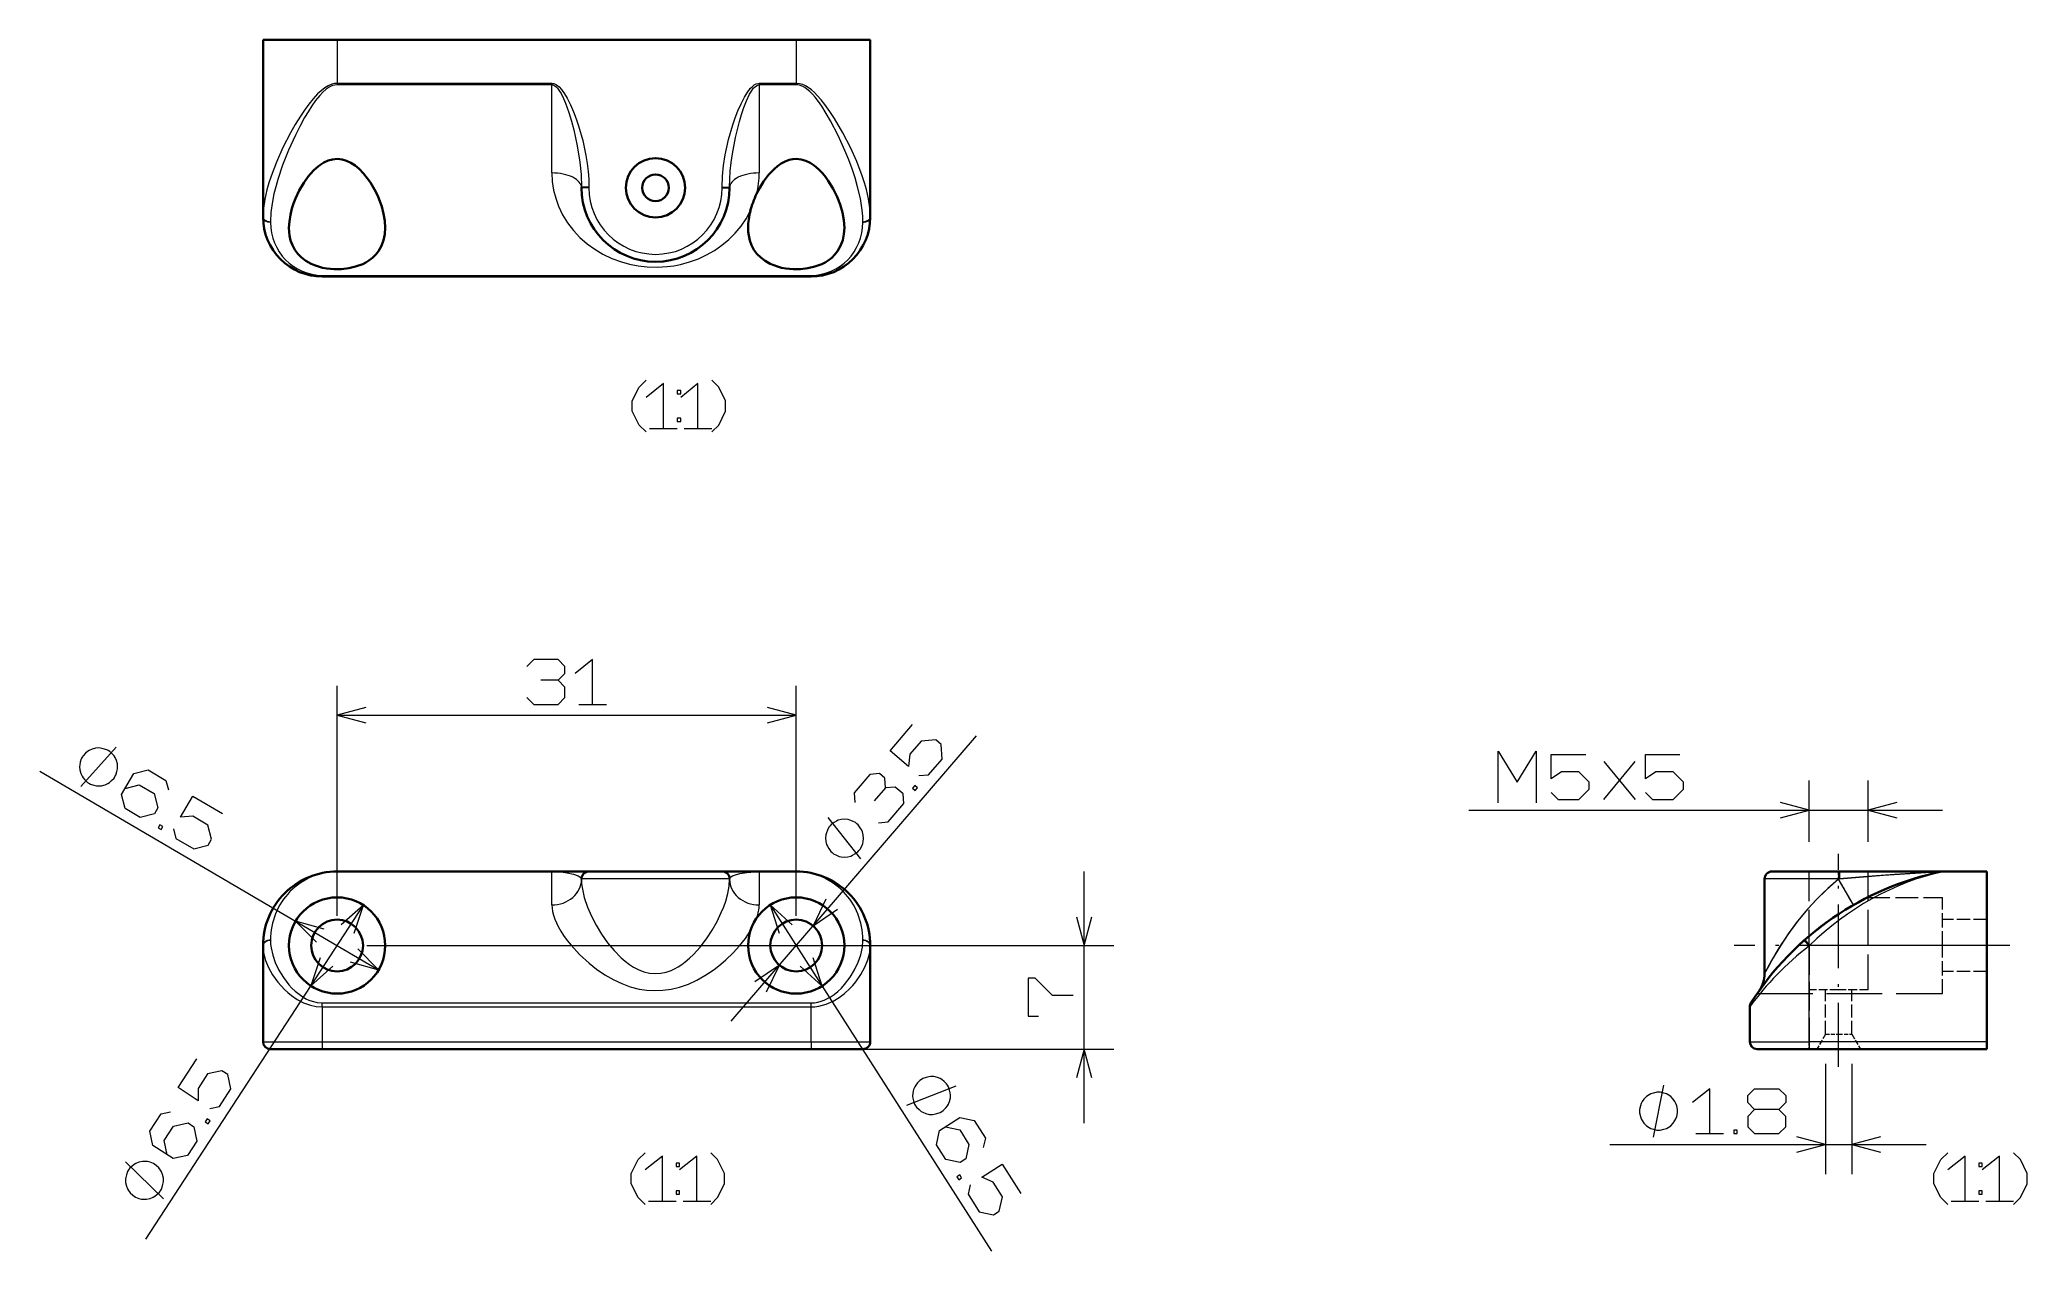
# Model space of a CAD drawing. Extents: x 64 to 198, y 86 to 168.
import ezdxf

# ---------------------------------------------------------------- set-up
doc = ezdxf.new("R2010")
doc.units = 0
doc.linetypes.add('DASHDOT', pattern=[18.5, 12, -3, 0.5, -3])
doc.linetypes.add('DASHED', pattern=[15, 12, -3])

msp = doc.modelspace()

# ---------------------------------------------------------------- linework, layer by layer
at = {"color": 7, "lineweight": 35, "ltscale": 0.125}
for p, q in [((79.06041, 168.229599), (84.06041, 168.229599)), ((115.06041, 168.229599), (120.06041, 168.229599)), ((195.446823, 112.03273), (195.446823, 107.03273))]:
    msp.add_line(p, q, dxfattribs=at)
at = {"color": 7, "lineweight": 35, "ltscale": 0.299101}
for p, q in [((79.06041, 168.229599), (79.06041, 156.265564)), ((120.06041, 168.229599), (120.06041, 156.265564))]:
    msp.add_line(p, q, dxfattribs=at)
at = {"color": 7, "lineweight": 35}
for p, q in [((115.06041, 168.229599), (84.06041, 168.229599)), ((83.06041, 152.229599), (116.06041, 152.229599)), ((83.06041, 100.03273), (116.06041, 100.03273))]:
    msp.add_line(p, q, dxfattribs=at)
at = {"color": 7, "lineweight": 13, "ltscale": 0.073743}
for p, q in [((84.06041, 168.229599), (84.06041, 165.279877)), ((115.06041, 168.229599), (115.06041, 165.279877))]:
    msp.add_line(p, q, dxfattribs=at)
at = {"color": 7, "lineweight": 13, "ltscale": 0.3625}
for p, q in [((98.56041, 165.279877), (84.06041, 165.279877)), ((98.56041, 165.179703), (84.06041, 165.179703)), ((98.56041, 112.022591), (84.06041, 112.022591))]:
    msp.add_line(p, q, dxfattribs=at)
at = {"color": 7, "lineweight": 13, "ltscale": 0.002504}
for p, q in [((84.06041, 165.279877), (84.06041, 165.179703)), ((98.56041, 165.279877), (98.56041, 165.179703)), ((112.56041, 165.279877), (112.56041, 165.179703)), ((115.06041, 165.279877), (115.06041, 165.179703))]:
    msp.add_line(p, q, dxfattribs=at)
at = {"color": 7, "lineweight": 13, "ltscale": 0.14885}
for p, q in [((98.56041, 159.225693), (98.56041, 165.179703)), ((112.56041, 165.179703), (112.56041, 159.225693))]:
    msp.add_line(p, q, dxfattribs=at)
at = {"color": 7, "lineweight": 13, "ltscale": 0.0625}
for p, q in [((115.06041, 165.279877), (112.56041, 165.279877)), ((115.06041, 165.179703), (112.56041, 165.179703)), ((115.06041, 112.022591), (112.56041, 112.022591))]:
    msp.add_line(p, q, dxfattribs=at)
at = {"color": 7, "lineweight": 35, "ltscale": 0.001194}
for p, q in [((100.56041, 158.277344), (100.56041, 158.229599)), ((110.56041, 158.229599), (110.56041, 158.277344)), ((185.446823, 112.03273), (185.494568, 112.03273))]:
    msp.add_line(p, q, dxfattribs=at)
at = {"color": 7, "lineweight": 13, "ltscale": 0.0125}
for p, q in [((101.06041, 158.277344), (100.56041, 158.277344)), ((101.06041, 158.229599), (100.56041, 158.229599)), ((110.06041, 158.277344), (110.56041, 158.277344)), ((110.06041, 158.229599), (110.56041, 158.229599)), ((185.446823, 112.03273), (185.446823, 111.53273)), ((185.494568, 112.03273), (185.494568, 111.53273)), ((183.446823, 107.000832), (183.114594, 107.374496)), ((183.151474, 107.407211), (183.482788, 107.03273)), ((83.06041, 100.53273), (83.06041, 100.03273)), ((116.06041, 100.53273), (116.06041, 100.03273)), ((183.446823, 100.53273), (183.446823, 100.03273))]:
    msp.add_line(p, q, dxfattribs=at)
at = {"color": 7, "lineweight": 13, "ltscale": 0.001194}
for p, q in [((101.06041, 158.277344), (101.06041, 158.229599)), ((110.06041, 158.229599), (110.06041, 158.277344)), ((185.446823, 111.53273), (185.494568, 111.53273))]:
    msp.add_line(p, q, dxfattribs=at)
at = {"color": 7, "lineweight": 35, "ltscale": 0.000899}
for p, q in [((79.06041, 156.265564), (79.06041, 156.229599)), ((120.06041, 156.229599), (120.06041, 156.265564))]:
    msp.add_line(p, q, dxfattribs=at)
at = {"color": 7, "lineweight": 13, "ltscale": 0.000922}
for p, q in [((79.56041, 155.93425), (79.56041, 155.897369)), ((119.56041, 155.897369), (119.56041, 155.93425))]:
    msp.add_line(p, q, dxfattribs=at)
at = {"color": 7, "lineweight": 13}
for p, q in [((83.06041, 152.307617), (116.06041, 152.307617)), ((84.06041, 122.585968), (115.06041, 122.585968)), ((110.66256, 101.912048), (127.228325, 121.200546)), ((63.982227, 118.81929), (86.863174, 105.387421)), ((71.149902, 87.18895), (85.832787, 109.75692)), ((113.311783, 109.772217), (128.246964, 86.374077)), ((86.06041, 107.03273), (136.496078, 107.03273)), ((83.06041, 103.156479), (116.06041, 103.156479)), ((83.06041, 102.888275), (116.06041, 102.888275)), ((83.06041, 100.53273), (116.06041, 100.53273)), ((170.003937, 93.590492), (191.346817, 93.590492))]:
    msp.add_line(p, q, dxfattribs=at)
at = {"color": 7, "lineweight": 13, "ltscale": 0.00195}
for p, q in [((83.06041, 152.229599), (83.06041, 152.307617)), ((116.06041, 152.229599), (116.06041, 152.307617))]:
    msp.add_line(p, q, dxfattribs=at)
at = {"color": 7, "lineweight": 13, "ltscale": 0.388831}
for p, q in [((84.06041, 109.03273), (84.06041, 124.585968)), ((115.06041, 109.03273), (115.06041, 124.585968))]:
    msp.add_line(p, q, dxfattribs=at)
at = {"color": 34, "lineweight": 13, "ltscale": 0.103427}
for p, q in [((183.446823, 114.03273), (183.446823, 118.169807)), ((187.446823, 114.03273), (187.446823, 118.169807))]:
    msp.add_line(p, q, dxfattribs=at)
at = {"color": 34, "lineweight": 13}
msp.add_line((160.465698, 116.169807), (192.446823, 116.169807), dxfattribs=at)
at = {"color": 7, "linetype": 'DASHDOT', "lineweight": 13, "ltscale": 0.360015}
msp.add_line((185.446823, 98.832184), (185.446823, 113.23278), dxfattribs=at)
at = {"color": 7, "lineweight": 35, "ltscale": 0.3625}
msp.add_line((98.56041, 112.03273), (84.06041, 112.03273), dxfattribs=at)
at = {"color": 7, "lineweight": 13, "ltscale": 0.000253}
for p, q in [((84.06041, 112.03273), (84.06041, 112.022591)), ((98.56041, 112.03273), (98.56041, 112.022591)), ((112.56041, 112.03273), (112.56041, 112.022591)), ((115.06041, 112.03273), (115.06041, 112.022591))]:
    msp.add_line(p, q, dxfattribs=at)
at = {"color": 7, "lineweight": 35, "ltscale": 0.0625}
for p, q in [((98.56041, 112.03273), (101.06041, 112.03273)), ((110.06041, 112.03273), (112.56041, 112.03273)), ((115.06041, 112.03273), (112.56041, 112.03273))]:
    msp.add_line(p, q, dxfattribs=at)
at = {"color": 7, "lineweight": 13, "ltscale": 0.056288}
for p, q in [((98.56041, 109.771088), (98.56041, 112.022591)), ((112.56041, 112.022591), (112.56041, 109.771088))]:
    msp.add_line(p, q, dxfattribs=at)
at = {"color": 7, "lineweight": 35, "ltscale": 0.000684}
for p, q in [((100.56041, 111.53273), (100.56041, 111.505386)), ((110.56041, 111.53273), (110.56041, 111.505386))]:
    msp.add_line(p, q, dxfattribs=at)
at = {"color": 7, "lineweight": 13, "ltscale": 0.25}
msp.add_line((110.56041, 111.53273), (100.56041, 111.53273), dxfattribs=at)
at = {"color": 7, "lineweight": 35, "ltscale": 0.225}
msp.add_line((110.06041, 112.03273), (101.06041, 112.03273), dxfattribs=at)
at = {"color": 7, "lineweight": 13, "ltscale": 0.425}
msp.add_line((134.496078, 95.03273), (134.496078, 112.03273), dxfattribs=at)
at = {"color": 7, "linetype": 'DASHED', "lineweight": 13, "ltscale": 0.125}
msp.add_line((185.446823, 111.53273), (180.446823, 111.53273), dxfattribs=at)
at = {"color": 7, "lineweight": 13, "ltscale": 0.125}
msp.add_line((185.446823, 111.53273), (180.446823, 111.53273), dxfattribs=at)
at = {"color": 7, "lineweight": 35, "ltscale": 0.159866}
msp.add_line((180.446823, 105.138092), (180.446823, 111.53273), dxfattribs=at)
at = {"color": 7, "lineweight": 35, "ltscale": 0.1125}
msp.add_line((185.446823, 112.03273), (180.946823, 112.03273), dxfattribs=at)
at = {"color": 7, "linetype": 'DASHED', "lineweight": 13, "ltscale": 0.2}
for p, q in [((183.446823, 104.03273), (183.446823, 112.03273)), ((187.446823, 104.03273), (187.446823, 112.03273))]:
    msp.add_line(p, q, dxfattribs=at)
at = {"color": 7, "linetype": 'DASHED', "lineweight": 13, "ltscale": 0.0125}
for p, q in [((185.446823, 111.53273), (185.446823, 112.03273)), ((185.494568, 111.53273), (185.494568, 112.03273)), ((183.114594, 107.374496), (183.446823, 107.000832)), ((183.151474, 107.407211), (183.482788, 107.03273)), ((183.446823, 100.03273), (183.446823, 100.53273))]:
    msp.add_line(p, q, dxfattribs=at)
at = {"color": 7, "linetype": 'DASHED', "lineweight": 13, "ltscale": 0.000684}
msp.add_line((185.446823, 111.53273), (185.446823, 111.505386), dxfattribs=at)
at = {"color": 7, "linetype": 'DASHED', "lineweight": 13, "ltscale": 0.001194}
msp.add_line((185.494568, 111.53273), (185.446823, 111.53273), dxfattribs=at)
at = {"color": 7, "lineweight": 13, "ltscale": 0.000684}
msp.add_line((185.446823, 111.53273), (185.446823, 111.505386), dxfattribs=at)
at = {"color": 7, "linetype": 'DASHED', "lineweight": 13, "ltscale": 0.05}
for p, q in [((186.442917, 109.771088), (185.446823, 111.505386)), ((185.446823, 104.03273), (183.446823, 104.03273)), ((187.446823, 104.03273), (185.446823, 104.03273))]:
    msp.add_line(p, q, dxfattribs=at)
at = {"color": 7, "lineweight": 13, "ltscale": 0.05}
msp.add_line((186.442917, 109.771088), (185.446823, 111.505386), dxfattribs=at)
at = {"color": 7, "lineweight": 35, "ltscale": 0.175063}
msp.add_line((185.494568, 112.03273), (192.497101, 112.03273), dxfattribs=at)
at = {"color": 7, "lineweight": 35, "ltscale": 0.073743}
msp.add_line((195.446823, 112.03273), (192.497101, 112.03273), dxfattribs=at)
at = {"color": 7, "linetype": 'DASHED', "lineweight": 13, "ltscale": 0.126368}
msp.add_line((187.392105, 110.28273), (192.446823, 110.28273), dxfattribs=at)
msp.add_line((187.392105, 110.28273), (192.446823, 110.28273), dxfattribs=at)
at = {"color": 7, "linetype": 'DASHED', "lineweight": 13, "ltscale": 0.08125}
for p, q in [((192.446823, 107.03273), (192.446823, 110.28273)), ((192.446823, 103.78273), (192.446823, 107.03273))]:
    msp.add_line(p, q, dxfattribs=at)
at = {"color": 7, "linetype": 'DASHED', "lineweight": 13, "ltscale": 0.075}
for p, q in [((195.446823, 108.78273), (192.446823, 108.78273)), ((195.446823, 108.78273), (192.446823, 108.78273)), ((195.446823, 105.28273), (192.446823, 105.28273)), ((195.446823, 105.28273), (192.446823, 105.28273)), ((184.546829, 101.03273), (184.546829, 104.03273)), ((186.346817, 101.03273), (186.346817, 104.03273))]:
    msp.add_line(p, q, dxfattribs=at)
at = {"color": 7, "lineweight": 13, "ltscale": 0.000818}
for p, q in [((79.56041, 107.407211), (79.56041, 107.374496)), ((119.56041, 107.374496), (119.56041, 107.407211))]:
    msp.add_line(p, q, dxfattribs=at)
at = {"color": 7, "lineweight": 35, "ltscale": 0.000797}
for p, q in [((79.06041, 107.03273), (79.06041, 107.000832)), ((120.06041, 107.000832), (120.06041, 107.03273))]:
    msp.add_line(p, q, dxfattribs=at)
at = {"color": 7, "lineweight": 35, "ltscale": 0.161703}
for p, q in [((79.06041, 107.000832), (79.06041, 100.53273)), ((120.06041, 100.53273), (120.06041, 107.000832))]:
    msp.add_line(p, q, dxfattribs=at)
at = {"color": 7, "linetype": 'DASHDOT', "lineweight": 13, "ltscale": 0.465216}
msp.add_line((196.997543, 107.03273), (178.388885, 107.03273), dxfattribs=at)
at = {"color": 7, "lineweight": 13, "ltscale": 0.161703}
msp.add_line((183.446823, 100.53273), (183.446823, 107.000832), dxfattribs=at)
at = {"color": 7, "linetype": 'DASHED', "lineweight": 13, "ltscale": 0.161703}
msp.add_line((183.446823, 107.000832), (183.446823, 100.53273), dxfattribs=at)
at = {"color": 7, "lineweight": 13, "ltscale": 0.299101}
msp.add_line((195.446823, 107.03273), (183.482788, 107.03273), dxfattribs=at)
at = {"color": 7, "linetype": 'DASHED', "lineweight": 13, "ltscale": 0.299101}
msp.add_line((195.446823, 107.03273), (183.482788, 107.03273), dxfattribs=at)
at = {"color": 7, "lineweight": 35, "ltscale": 0.1625}
msp.add_line((195.446823, 100.53273), (195.446823, 107.03273), dxfattribs=at)
at = {"color": 7, "linetype": 'DASHED', "lineweight": 13, "ltscale": 0.31268}
msp.add_line((179.939606, 103.78273), (192.446823, 103.78273), dxfattribs=at)
msp.add_line((179.939606, 103.78273), (192.446823, 103.78273), dxfattribs=at)
at = {"color": 7, "lineweight": 13, "ltscale": 0.006705}
for p, q in [((83.06041, 102.888275), (83.06041, 103.156479)), ((116.06041, 102.888275), (116.06041, 103.156479))]:
    msp.add_line(p, q, dxfattribs=at)
at = {"color": 7, "lineweight": 13, "ltscale": 0.058889}
for p, q in [((83.06041, 102.888275), (83.06041, 100.53273)), ((116.06041, 100.53273), (116.06041, 102.888275))]:
    msp.add_line(p, q, dxfattribs=at)
at = {"color": 7, "lineweight": 35, "ltscale": 0.058889}
msp.add_line((179.446823, 100.53273), (179.446823, 102.888275), dxfattribs=at)
at = {"color": 7, "linetype": 'DASHED', "lineweight": 13, "ltscale": 0.028868}
for p, q in [((184.546829, 101.03273), (183.969467, 100.03273)), ((186.346817, 101.03273), (186.924179, 100.03273))]:
    msp.add_line(p, q, dxfattribs=at)
at = {"color": 7, "linetype": 'DASHED', "lineweight": 13, "ltscale": 0.0225}
for p, q in [((184.546829, 101.03273), (185.446823, 101.03273)), ((185.446823, 101.03273), (186.346817, 101.03273))]:
    msp.add_line(p, q, dxfattribs=at)
at = {"color": 7, "lineweight": 13, "ltscale": 0.1}
for p, q in [((79.06041, 100.53273), (83.06041, 100.53273)), ((116.06041, 100.53273), (120.06041, 100.53273)), ((179.446823, 100.53273), (183.446823, 100.53273))]:
    msp.add_line(p, q, dxfattribs=at)
at = {"color": 7, "lineweight": 35, "ltscale": 0.0875}
for p, q in [((79.56041, 100.03273), (83.06041, 100.03273)), ((116.06041, 100.03273), (119.56041, 100.03273)), ((179.946823, 100.03273), (183.446823, 100.03273))]:
    msp.add_line(p, q, dxfattribs=at)
at = {"color": 7, "lineweight": 13, "ltscale": 0.460892}
msp.add_line((118.06041, 100.03273), (136.496078, 100.03273), dxfattribs=at)
at = {"color": 7, "linetype": 'DASHED', "lineweight": 13, "ltscale": 0.1}
msp.add_line((179.446823, 100.53273), (183.446823, 100.53273), dxfattribs=at)
at = {"color": 7, "lineweight": 13, "ltscale": 0.3}
msp.add_line((195.446823, 100.53273), (183.446823, 100.53273), dxfattribs=at)
at = {"color": 7, "linetype": 'DASHED', "lineweight": 13, "ltscale": 0.3}
msp.add_line((195.446823, 100.53273), (183.446823, 100.53273), dxfattribs=at)
at = {"color": 7, "lineweight": 35, "ltscale": 0.3}
msp.add_line((195.446823, 100.03273), (183.446823, 100.03273), dxfattribs=at)
at = {"color": 7, "lineweight": 35, "ltscale": 0.0125}
msp.add_line((195.446823, 100.53273), (195.446823, 100.03273), dxfattribs=at)
at = {"color": 7, "lineweight": 13, "ltscale": 0.186056}
for p, q in [((184.546829, 99.03273), (184.546829, 91.590492)), ((186.346817, 99.03273), (186.346817, 91.590492))]:
    msp.add_line(p, q, dxfattribs=at)
at = {"color": 7, "lineweight": 13}
for points in [[(84.06041, 165.279877), (83.885384, 165.266403), (83.714539, 165.227524), (83.462875, 165.125351), (83.231415, 164.986801), (82.974632, 164.787292), (82.73909, 164.566071), (82.435593, 164.233353), (82.155571, 163.884369), (81.856979, 163.472885), (81.577782, 163.05455), (81.235886, 162.500336), (80.914513, 161.937057), (80.406136, 160.952087), (79.960808, 159.963272), (79.601219, 159.020355), (79.449127, 158.550995), (79.318146, 158.084122), (79.180641, 157.467316), (79.091995, 156.859879), (79.06041, 156.265564)], [(84.06041, 165.179703), (83.904755, 165.166199), (83.753052, 165.12735), (83.529663, 165.025269), (83.325012, 164.887421), (83.09552, 164.686554), (82.885803, 164.46431), (82.610962, 164.123596), (82.358315, 163.766708), (82.102921, 163.368256), (81.8638, 162.963806), (81.541595, 162.373489), (81.23999, 161.773727), (80.781174, 160.763565), (80.379562, 159.750809), (80.052116, 158.776138), (79.913765, 158.291443), (79.79467, 157.809586), (79.669685, 157.17334), (79.589127, 156.546997), (79.56041, 155.93425)], [(98.56041, 165.279877), (98.686028, 165.264145), (98.86248, 165.189453), (99.057167, 165.038208), (99.218994, 164.860611), (99.421646, 164.576385), (99.597107, 164.27832), (99.821983, 163.82901), (100.020866, 163.368454), (100.202385, 162.892303), (100.366447, 162.408691), (100.646919, 161.420334), (100.862663, 160.40686), (100.946205, 159.875183), (101.008659, 159.33757), (101.046951, 158.809708), (101.06041, 158.277344)], [(98.56041, 165.179703), (98.665092, 165.162338), (98.762291, 165.115417), (98.848602, 165.049423), (98.936195, 164.959778), (99.085785, 164.756409), (99.18222, 164.593597), (99.350853, 164.25325), (99.484024, 163.937103), (99.712036, 163.30159), (99.885429, 162.734512), (100.041908, 162.148514), (100.280357, 161.056366), (100.452705, 159.948364), (100.531784, 159.115112), (100.56041, 158.277344)], [(110.06041, 158.277344), (110.085846, 159.013702), (110.156891, 159.740906), (110.267204, 160.45752), (110.489014, 161.480621), (110.776718, 162.477951), (110.942581, 162.958984), (111.126091, 163.432465), (111.331314, 163.898514), (111.564781, 164.352264), (111.744774, 164.646103), (111.954979, 164.923935), (112.129517, 165.097229), (112.230492, 165.172165), (112.362701, 165.240982), (112.511063, 165.277451), (112.56041, 165.279877)], [(110.56041, 158.277344), (110.572212, 158.809143), (110.605728, 159.339737), (110.666245, 159.932953), (110.748405, 160.522522), (110.955788, 161.62291), (111.227203, 162.705673), (111.369316, 163.179291), (111.526558, 163.644836), (111.704865, 164.103806), (111.91288, 164.546173), (112.035355, 164.756927), (112.160492, 164.931168), (112.231583, 165.01062), (112.370491, 165.122787), (112.46212, 165.164398), (112.56041, 165.179703)], [(120.06041, 156.265564), (120.02829, 156.865173), (119.938225, 157.477921), (119.798599, 158.100006), (119.665649, 158.570908), (119.511292, 159.044373), (119.1464, 159.995819), (118.716263, 160.948837), (118.208099, 161.933762), (117.637039, 162.906723), (117.320824, 163.39006), (116.981705, 163.862701), (116.737701, 164.170853), (116.476563, 164.467575), (116.289047, 164.657211), (116.088928, 164.835693), (115.873528, 164.997604), (115.694351, 165.106308), (115.502937, 165.194489), (115.286018, 165.257523), (115.06041, 165.279877)], [(119.56041, 155.93425), (119.548927, 156.31636), (119.515915, 156.70433), (119.393135, 157.493851), (119.20578, 158.296249), (119.032135, 158.895004), (118.832474, 159.49675), (118.602699, 160.117477), (118.350204, 160.738724), (117.892838, 161.74881), (117.37793, 162.748322), (117.093063, 163.244293), (116.787025, 163.730042), (116.567078, 164.046219), (116.331108, 164.351227), (116.16188, 164.545746), (115.980865, 164.72905), (115.784988, 164.895721), (115.646393, 164.992111), (115.498581, 165.073898), (115.342041, 165.135712), (115.178734, 165.171906), (115.06041, 165.179703)], [(98.56041, 159.225693), (98.590118, 158.640045), (98.67701, 158.069153), (98.81752, 157.516922), (99.008087, 156.986511), (99.286034, 156.404251), (99.621941, 155.856598), (100.01226, 155.345474), (100.454338, 154.872681), (100.946472, 154.440079), (101.456604, 154.070374), (102.011375, 153.740646), (102.610428, 153.454758), (103.25251, 153.21788), (103.812889, 153.063538), (104.397392, 152.9505), (105.000534, 152.882446), (105.679153, 152.862991), (106.355164, 152.903214), (106.80098, 152.962799), (107.236115, 153.047089), (107.863525, 153.216354), (108.456467, 153.432205), (109.01252, 153.689713), (109.53096, 153.984818), (110.046616, 154.340744), (110.519318, 154.734268), (110.948608, 155.163452), (111.333321, 155.626648), (111.671623, 156.122406), (111.960991, 156.6492)], [(104.927078, 141.729599), (104.460411, 142.196259), (103.993744, 143.129593), (103.993744, 143.829605), (104.460411, 144.762939), (104.927078, 145.229599)], [(106.093742, 141.962936), (106.093742, 144.996262), (104.927078, 144.062927)], [(108.427078, 141.962936), (108.427078, 144.996262), (107.260406, 144.062927)], [(109.360413, 141.729599), (109.827072, 142.196259), (110.293739, 143.129593), (110.293739, 143.829605), (109.827072, 144.762939), (109.360413, 145.229599)], [(105.160408, 141.962936), (107.027077, 141.962936)], [(107.493744, 141.962936), (109.360413, 141.962936)], [(98.977081, 124.952637), (99.443748, 125.419304), (99.443748, 125.885971), (98.977081, 126.352638), (97.34375, 126.352638), (96.877083, 125.885971)], [(101.31041, 123.319305), (101.31041, 126.352638), (100.143745, 125.419304)], [(96.877083, 123.785973), (97.34375, 123.319305), (98.977081, 123.319305), (99.443748, 123.785973), (99.443748, 124.485977), (98.977081, 124.952637), (97.81041, 124.952637)], [(85.992264, 123.103607), (84.06041, 122.585968), (85.992264, 122.068329)], [(100.377083, 123.319305), (102.243744, 123.319305)], [(113.128563, 122.068329), (115.06041, 122.585968), (113.128563, 123.103607)], [(123.342636, 118.518036), (124.000717, 118.568008), (124.912857, 119.630066), (124.837906, 120.617172), (124.483879, 120.921227), (123.496773, 120.846268), (122.736649, 119.961212), (122.634598, 119.126129), (121.395515, 120.190308), (122.915764, 121.960419)], [(66.765022, 117.765488), (69.140564, 120.429459)], [(69.74472, 117.639702), (70.702766, 117.889), (71.708885, 117.29837), (71.958183, 116.340332), (71.721931, 115.937881), (70.763885, 115.688583), (69.757767, 116.279213), (69.508469, 117.237259), (70.335342, 118.645821), (71.293396, 118.895119), (72.500732, 118.186371), (72.666931, 117.547668)], [(121.089363, 117.685051), (121.039391, 118.343124), (120.685371, 118.647171), (120.027298, 118.597198), (118.963127, 117.358124), (119.0131, 116.70005)], [(73.012375, 114.909782), (73.178574, 114.271088), (74.38591, 113.56234), (75.343956, 113.811638), (75.580208, 114.214081), (75.33091, 115.172127), (74.324791, 115.762756), (73.484871, 115.714676), (74.311752, 117.123245), (76.323982, 115.941994)], [(120.606201, 115.331825), (121.264267, 115.381805), (122.328445, 116.62088), (122.278473, 117.278954), (121.747437, 117.735031), (121.089363, 117.685051), (120.329239, 116.799995)], [(119.421524, 112.878052), (117.222435, 115.689453)], [(98.56041, 112.022591), (98.962219, 112.011353), (99.323112, 111.981194), (99.599983, 111.943542), (100.025703, 111.85305), (100.33609, 111.743546), (100.454826, 111.677193), (100.53231, 111.606636), (100.553146, 111.570045), (100.56041, 111.53273)], [(100.56041, 111.505386), (100.571289, 111.232765), (100.602913, 110.952545), (100.664291, 110.616631), (100.749802, 110.274162), (100.96553, 109.628021), (101.228065, 109.015739), (101.54303, 108.404747), (101.907379, 107.802055), (102.320457, 107.215988), (102.757545, 106.686798), (103.245216, 106.193474), (103.511574, 105.964767), (103.791824, 105.75444), (104.080574, 105.569969), (104.382698, 105.41188), (104.763657, 105.26355), (105.159668, 105.169861), (105.564232, 105.1381), (105.918732, 105.163498), (106.267265, 105.236862), (106.605217, 105.353668), (106.849785, 105.466148), (107.085846, 105.596939), (107.332619, 105.756973), (107.569237, 105.932869), (107.855164, 106.174942), (108.125458, 106.433968), (108.57164, 106.928276), (108.999596, 107.487282), (109.380554, 108.067032), (109.715271, 108.658951), (110.002266, 109.256203), (110.161438, 109.644073), (110.29731, 110.029785), (110.438622, 110.537155), (110.528702, 111.031212), (110.56041, 111.505386)], [(110.56041, 111.53273), (110.571503, 111.578957), (110.65229, 111.66745), (110.755844, 111.729614), (110.890877, 111.787773), (111.247849, 111.89106), (111.731567, 111.973465), (112.284187, 112.017303), (112.56041, 112.022591)], [(185.494568, 111.53273), (188.477264, 111.783577), (191.327408, 111.970459), (192.396927, 112.022591)], [(117.066574, 110.163116), (116.2006, 108.360313), (117.851959, 109.488602)], [(85.21315, 107.855324), (85.832787, 109.75692), (84.345367, 108.419907)], [(98.56041, 109.771088), (98.57235, 109.552391), (98.607178, 109.328163), (98.671188, 109.072777), (98.759766, 108.813095), (98.988358, 108.31308), (99.160439, 108.009499), (99.355843, 107.705627), (99.594414, 107.374153), (99.857231, 107.045067), (100.423599, 106.426941), (101.069466, 105.833527), (101.583534, 105.429077), (102.139725, 105.051338), (102.73838, 104.710114), (103.281906, 104.457306), (103.856377, 104.248459), (104.458435, 104.093956), (104.983093, 104.013214), (105.5159, 103.982819), (106.049591, 104.004593), (106.616867, 104.084969), (107.167557, 104.219147), (107.775772, 104.431427), (108.351845, 104.694443), (108.894066, 104.997574), (109.25592, 105.230484), (109.600266, 105.475662), (109.966705, 105.763062), (110.311722, 106.060455), (110.80056, 106.532028), (111.240494, 107.017685), (111.628868, 107.512154), (111.960991, 108.010521)], [(114.787521, 108.422333), (113.311783, 109.772217), (113.914871, 107.865311)], [(133.978439, 108.964584), (134.496078, 107.03273), (135.013718, 108.964584)], [(79.56041, 107.374496), (79.570313, 107.130112), (79.599304, 106.882362), (79.710564, 106.380432), (79.887276, 105.875793), (80.124619, 105.37529), (80.431671, 104.8694), (80.802017, 104.385689), (81.011978, 104.156708), (81.23941, 103.939705), (81.580185, 103.668907), (81.957672, 103.43885), (82.15976, 103.344353), (82.369965, 103.26667), (82.71022, 103.184799), (83.06041, 103.156479)], [(83.185715, 108.146446), (81.25766, 108.67804), (82.661606, 107.253639)], [(116.06041, 103.156479), (116.287155, 103.168335), (116.511086, 103.203354), (116.736305, 103.262054), (116.954018, 103.341408), (117.356384, 103.547752), (117.623596, 103.729134), (117.871681, 103.931122), (118.107986, 104.155853), (118.325424, 104.393394), (118.701401, 104.887444), (119.002129, 105.386353), (119.242126, 105.896736), (119.418915, 106.410919), (119.527359, 106.921951), (119.56041, 107.374496)], [(79.06041, 107.000832), (79.070251, 106.778931), (79.099098, 106.554138), (79.154556, 106.292938), (79.232513, 106.030151), (79.434433, 105.538643), (79.704582, 105.05262), (80.056442, 104.557991), (80.273994, 104.301895), (80.512039, 104.054672), (80.735077, 103.849815), (80.974319, 103.65567), (81.363976, 103.390739), (81.79274, 103.166847), (82.257942, 102.99939), (82.653763, 102.916771), (83.06041, 102.888275)], [(82.907677, 106.210136), (82.28804, 104.308548), (83.775459, 105.645554)], [(84.935112, 105.919014), (86.863174, 105.387421), (85.459221, 106.811821)], [(115.333305, 105.643127), (116.809044, 104.293243), (116.205956, 106.20015)], [(116.06041, 102.888275), (116.319458, 102.899826), (116.575539, 102.933975), (116.832359, 102.991066), (117.081345, 103.068451), (117.544937, 103.271545), (117.950668, 103.514915), (118.319321, 103.793396), (118.651848, 104.097107), (118.878166, 104.336861), (119.085266, 104.584297), (119.426773, 105.069427), (119.700226, 105.567513), (119.901741, 106.070679), (119.973526, 106.321861), (120.024597, 106.571526), (120.06041, 107.000832)], [(113.054253, 103.902344), (113.920227, 105.705147), (112.268875, 104.576866)], [(133.762741, 103.649399), (132.362747, 103.649399), (131.196075, 104.816063), (130.729416, 104.816063), (130.729416, 102.249397), (131.429413, 102.249397)], [(75.470268, 96.029892), (76.115929, 96.166565), (76.87941, 97.340057), (76.674408, 98.308548), (76.283241, 98.563042), (75.314751, 98.358032), (74.678513, 97.380127), (74.687935, 96.538879), (73.318863, 97.429611), (74.591331, 99.385437)], [(135.013718, 98.100876), (134.496078, 100.03273), (133.978439, 98.100876)], [(122.53476, 96.25238), (125.861603, 97.545471)], [(172.937271, 94.090492), (173.637268, 97.590492)], [(176.737274, 94.323822), (176.737274, 97.357155), (175.570602, 96.42382)], [(179.770599, 95.957153), (179.30394, 95.490494), (179.30394, 94.790489), (179.770599, 94.323822), (181.403946, 94.323822), (181.870605, 94.790489), (181.870605, 95.490494), (181.403946, 95.957153), (179.770599, 95.957153), (179.30394, 96.42382), (179.30394, 96.890488), (179.770599, 97.357155), (181.403946, 97.357155), (181.870605, 96.890488), (181.870605, 96.42382), (181.403946, 95.957153)], [(72.593063, 92.891144), (72.388062, 93.859634), (73.0243, 94.837547), (73.99279, 95.042557), (74.383957, 94.788063), (74.588959, 93.819572), (73.952721, 92.84166), (72.98423, 92.63665), (71.615158, 93.527382), (71.410149, 94.495872), (72.17363, 95.669373), (72.81929, 95.806038)], [(125.131683, 94.78595), (126.098358, 94.572533), (126.726074, 93.589127), (126.512657, 92.622452), (126.119293, 92.371368), (125.152626, 92.584785), (124.52491, 93.568192), (124.738327, 94.534859), (126.115097, 95.413658), (127.081764, 95.200241), (127.835022, 94.020157), (127.692741, 93.37571)], [(175.80394, 94.323822), (177.670609, 94.323822)], [(182.614975, 93.072853), (184.546829, 93.590492), (182.614975, 94.108131)], [(188.278671, 94.108131), (186.346817, 93.590492), (188.278671, 93.072853)], [(104.853905, 89.53273), (104.387238, 89.999397), (103.92057, 90.932732), (103.92057, 91.632729), (104.387238, 92.566063), (104.853905, 93.03273)], [(106.020569, 89.76606), (106.020569, 92.7994), (104.853905, 91.866066)], [(108.353905, 89.76606), (108.353905, 92.7994), (107.187233, 91.866066)], [(109.287231, 89.53273), (109.753906, 89.999397), (110.220566, 90.932732), (110.220566, 91.632729), (109.753906, 92.566063), (109.287231, 93.03273)], [(192.813492, 89.53273), (192.346817, 89.999397), (191.880157, 90.932732), (191.880157, 91.632729), (192.346817, 92.566063), (192.813492, 93.03273)], [(193.980164, 89.76606), (193.980164, 92.7994), (192.813492, 91.866066)], [(196.313492, 89.76606), (196.313492, 92.7994), (195.14682, 91.866066)], [(197.246826, 89.53273), (197.713486, 89.999397), (198.180161, 90.932732), (198.180161, 91.632729), (197.713486, 92.566063), (197.246826, 93.03273)], [(72.330482, 89.920372), (69.778488, 92.415833)], [(126.801414, 90.869057), (126.659134, 90.224609), (127.412392, 89.044525), (128.379059, 88.831108), (128.77243, 89.082191), (128.98584, 90.048866), (128.358124, 91.032272), (127.588135, 91.371231), (128.964905, 92.250031), (130.220337, 90.283218)], [(105.087234, 89.76606), (106.953903, 89.76606)], [(107.42057, 89.76606), (109.287239, 89.76606)], [(193.046829, 89.76606), (194.913483, 89.76606)], [(195.380157, 89.76606), (197.246826, 89.76606)]]:
    msp.add_lwpolyline(points, dxfattribs=at)
at = {"color": 7, "lineweight": 35}
for points in [[(80.81041, 155.522659), (80.834366, 155.956192), (80.902969, 156.39537), (81.012115, 156.837082), (81.118706, 157.16835), (81.245514, 157.498322), (81.499016, 158.038879), (81.807343, 158.565781), (82.116325, 158.996063), (82.474548, 159.399124), (82.674919, 159.585098), (82.891174, 159.756104), (83.160286, 159.927277), (83.452881, 160.062271), (83.75959, 160.147293), (84.077553, 160.174789), (84.395485, 160.140656), (84.701279, 160.049561), (84.986481, 159.912766), (85.276848, 159.721359), (85.540573, 159.50061), (85.833168, 159.200623), (86.094002, 158.879974), (86.303925, 158.580414), (86.493172, 158.27269), (86.670624, 157.943924), (86.827415, 157.610611), (87.074318, 156.951279), (87.201843, 156.471359), (87.282242, 155.99382), (87.31041, 155.522659)], [(112.385544, 157.812225), (112.605553, 158.234131), (112.860207, 158.645554), (113.194908, 159.092697), (113.382843, 159.304855), (113.586227, 159.506134), (113.806503, 159.692749), (114.045151, 159.859619), (114.30825, 160.002136), (114.591187, 160.107742), (114.830727, 160.158783), (115.075813, 160.174805), (115.399681, 160.139801), (115.709862, 160.046173), (116.004532, 159.902405), (116.275124, 159.722656), (116.566086, 159.476822), (116.82756, 159.206955), (117.034225, 158.958221), (117.223328, 158.70018), (117.554062, 158.164825), (117.826515, 157.612717), (118.029434, 157.08931), (118.180901, 156.563324), (118.276703, 156.039413), (118.31041, 155.522659)], [(87.31041, 155.522659), (87.284622, 155.098602), (87.203201, 154.68837), (87.060143, 154.298035), (86.850296, 153.934799), (86.668282, 153.707855), (86.454124, 153.499603), (86.208763, 153.312485), (86.005333, 153.187286), (85.786484, 153.075897), (85.308548, 152.897064), (84.840721, 152.788345), (84.351883, 152.731415), (83.855247, 152.726852), (83.36425, 152.774658), (83.074371, 152.829086), (82.794518, 152.902374), (82.539223, 152.989563), (82.297722, 153.093048), (81.957802, 153.282272), (81.659615, 153.505753), (81.406487, 153.760056), (81.200005, 154.040985), (81.03952, 154.344864), (80.923813, 154.666412), (80.849968, 155.001633), (80.820068, 155.259903), (80.81041, 155.522659)], [(118.31041, 155.522659), (118.284622, 155.098602), (118.203201, 154.68837), (118.060143, 154.298035), (117.850296, 153.934799), (117.668282, 153.707855), (117.454124, 153.499603), (117.208755, 153.312485), (117.005333, 153.187286), (116.786484, 153.075897), (116.308548, 152.897064), (115.840721, 152.788345), (115.351883, 152.731415), (114.855247, 152.726852), (114.36425, 152.774658), (114.074371, 152.829086), (113.794518, 152.902374), (113.539223, 152.989563), (113.297722, 153.093048), (112.957802, 153.282272), (112.659615, 153.505753), (112.406487, 153.760056), (112.200005, 154.040985), (112.03952, 154.344864), (111.923813, 154.666412), (111.849968, 155.001633), (111.820068, 155.259903), (111.81041, 155.522659)]]:
    msp.add_lwpolyline(points, dxfattribs=at)
at = {"color": 7, "lineweight": 13}
for points in [[(107.027077, 144.296265), (107.260406, 144.296265), (107.260406, 144.529602), (107.027077, 144.529602)], [(107.027077, 142.429596), (107.260406, 142.429596), (107.260406, 142.662933), (107.027077, 142.662933)], [(69.059525, 118.447784), (69.118584, 118.548401), (69.186401, 118.779152), (69.224693, 118.959602), (69.233452, 119.089745), (69.221428, 119.299728), (69.159103, 119.53923), (69.067253, 119.728439), (68.99617, 119.837814), (68.874786, 119.976707), (68.703094, 120.145142), (68.602478, 120.204201), (68.501869, 120.26326), (68.271118, 120.331085), (68.09066, 120.36937), (67.960526, 120.378128), (67.750542, 120.366104), (67.511032, 120.303787), (67.321823, 120.211929), (67.212456, 120.140854), (67.073563, 120.019463), (66.905121, 119.847778), (66.846062, 119.747162), (66.787003, 119.646545), (66.719177, 119.415787), (66.680893, 119.235344), (66.672134, 119.105194), (66.684158, 118.895218), (66.746475, 118.655708), (66.838333, 118.466507), (66.909409, 118.357132), (67.030807, 118.218239), (67.202492, 118.049805), (67.303101, 117.990738), (67.403717, 117.931679), (67.634476, 117.863861), (67.814926, 117.825577), (67.945068, 117.816818), (68.155045, 117.828835), (68.394554, 117.891159), (68.583763, 117.983017), (68.69313, 118.054092), (68.832031, 118.175476), (69.000458, 118.347168)], [(123.088562, 117.505936), (123.240585, 117.682945), (123.063576, 117.834976), (122.911552, 117.657959)], [(119.158119, 115.257317), (119.069611, 115.333328), (118.854591, 115.441101), (118.68383, 115.510864), (118.557312, 115.542625), (118.348549, 115.568138), (118.101768, 115.5494), (117.899246, 115.492653), (117.778976, 115.442154), (117.620712, 115.347404), (117.424431, 115.208397), (117.348419, 115.119888), (117.272408, 115.031387), (117.164635, 114.816368), (117.094864, 114.645599), (117.06311, 114.519089), (117.037598, 114.310318), (117.056335, 114.063545), (117.113083, 113.861023), (117.163582, 113.740753), (117.258331, 113.582489), (117.397339, 113.386208), (117.485847, 113.310196), (117.574348, 113.234184), (117.789368, 113.126411), (117.960136, 113.056648), (118.086647, 113.024887), (118.295418, 112.999374), (118.542191, 113.018112), (118.74472, 113.07486), (118.864983, 113.125359), (119.023254, 113.220108), (119.219528, 113.359116), (119.29554, 113.447617), (119.371552, 113.536125), (119.479324, 113.751144), (119.549095, 113.921906), (119.580856, 114.048416), (119.606361, 114.257187), (119.587624, 114.503967), (119.530876, 114.70649), (119.480377, 114.826759), (119.385628, 114.985031), (119.24662, 115.181305)], [(71.97123, 114.979836), (72.172455, 114.86171), (72.290573, 115.062935), (72.089355, 115.181061)], [(124.888672, 95.817177), (124.987007, 95.879951), (125.152306, 96.054665), (125.268433, 96.19799), (125.335388, 96.309937), (125.420128, 96.502434), (125.47348, 96.744095), (125.477661, 96.954384), (125.464058, 97.084106), (125.419075, 97.263), (125.342697, 97.491074), (125.27993, 97.589409), (125.217163, 97.687752), (125.04245, 97.85305), (124.899117, 97.96917), (124.787178, 98.036125), (124.594681, 98.120865), (124.353012, 98.174217), (124.142731, 98.178406), (124.013, 98.164803), (123.834106, 98.119812), (123.606041, 98.043442), (123.507698, 97.980675), (123.409363, 97.9179), (123.244064, 97.743187), (123.127937, 97.599861), (123.060982, 97.487915), (122.976242, 97.295418), (122.92289, 97.053757), (122.918701, 96.843468), (122.932312, 96.713745), (122.977295, 96.534851), (123.053665, 96.306778), (123.11644, 96.208443), (123.179207, 96.1101), (123.35392, 95.944801), (123.497253, 95.828682), (123.609192, 95.761726), (123.801689, 95.676987), (124.043358, 95.623634), (124.253639, 95.619446), (124.383362, 95.633049), (124.562263, 95.67804), (124.790329, 95.75441)], [(174.570602, 95.840492), (174.570602, 95.957153), (174.512268, 96.190491), (174.453934, 96.365494), (174.395599, 96.482155), (174.278946, 96.657158), (174.103943, 96.832153), (173.92894, 96.948822), (173.812271, 97.007156), (173.637268, 97.065491), (173.403946, 97.123825), (173.287277, 97.123825), (173.170609, 97.123825), (172.937271, 97.065491), (172.762268, 97.007156), (172.645599, 96.948822), (172.470612, 96.832153), (172.295609, 96.657158), (172.17894, 96.482155), (172.120605, 96.365494), (172.062271, 96.190491), (172.003937, 95.957153), (172.003937, 95.840492), (172.003937, 95.723824), (172.062271, 95.490494), (172.120605, 95.315491), (172.17894, 95.198822), (172.295609, 95.023827), (172.470612, 94.848824), (172.645599, 94.732155), (172.762268, 94.67382), (172.937271, 94.615494), (173.170609, 94.557159), (173.287277, 94.557159), (173.403946, 94.557159), (173.637268, 94.615494), (173.812271, 94.67382), (173.92894, 94.732155), (174.103943, 94.848824), (174.278946, 95.023827), (174.395599, 95.198822), (174.453934, 95.315491), (174.512268, 95.490494), (174.570602, 95.723824)], [(75.35244, 94.993065), (75.479691, 95.188652), (75.284111, 95.315895), (75.15686, 95.120316)], [(178.370605, 94.323822), (178.603943, 94.323822), (178.603943, 94.557159), (178.370605, 94.557159)], [(71.754349, 92.243805), (71.656555, 92.307434), (71.429161, 92.38578), (71.250664, 92.43232), (71.121063, 92.447052), (70.910751, 92.444695), (70.668625, 92.39344), (70.475403, 92.310379), (70.362877, 92.2444), (70.218552, 92.129524), (70.042404, 91.965752), (69.978783, 91.867966), (69.915161, 91.770172), (69.836807, 91.542778), (69.790268, 91.364281), (69.775543, 91.234673), (69.777893, 91.024368), (69.829147, 90.782242), (69.912209, 90.589012), (69.978188, 90.476494), (70.093063, 90.332169), (70.256836, 90.156021), (70.354622, 90.0924), (70.452415, 90.028778), (70.67981, 89.950424), (70.858307, 89.903885), (70.987915, 89.889153), (71.198227, 89.89151), (71.440346, 89.942764), (71.633575, 90.025826), (71.746094, 90.091805), (71.890427, 90.20668), (72.066566, 90.370453), (72.130188, 90.468239), (72.193817, 90.566032), (72.272163, 90.793427), (72.318703, 90.971924), (72.333435, 91.101532), (72.331078, 91.311836), (72.279831, 91.553963), (72.196762, 91.747192), (72.130783, 91.859711), (72.015907, 92.004036), (71.852142, 92.180183)], [(106.953903, 92.099396), (107.187233, 92.099396), (107.187233, 92.332733), (106.953903, 92.332733)], [(125.905884, 91.404694), (126.031425, 91.208015), (126.228104, 91.333557), (126.102562, 91.530243)], [(194.913483, 92.099396), (195.14682, 92.099396), (195.14682, 92.332733), (194.913483, 92.332733)], [(106.953903, 90.232727), (107.187233, 90.232727), (107.187233, 90.466064), (106.953903, 90.466064)], [(194.913483, 90.232727), (195.14682, 90.232727), (195.14682, 90.466064), (194.913483, 90.466064)]]:
    msp.add_lwpolyline(points, close=True, dxfattribs=at)
at = {"color": 34, "lineweight": 13}
for points in [[(162.465698, 116.669807), (162.465698, 120.169807), (163.749023, 118.069809), (165.032364, 120.169807), (165.032364, 116.669807)], [(166.032364, 117.369812), (166.499023, 116.903137), (167.899033, 116.903137), (168.59903, 117.603142), (168.59903, 118.069809), (167.899033, 118.769806), (166.732361, 118.769806), (166.032364, 118.303146), (166.032364, 119.936478), (168.365692, 119.936478)], [(169.59903, 116.903137), (171.699036, 119.469803)], [(169.59903, 119.469803), (171.699036, 116.903137)], [(172.399033, 117.369812), (172.865692, 116.903137), (174.265701, 116.903137), (174.965698, 117.603142), (174.965698, 118.069809), (174.265701, 118.769806), (173.09903, 118.769806), (172.399033, 118.303146), (172.399033, 119.936478), (174.732361, 119.936478)], [(181.514969, 115.652168), (183.446823, 116.169807), (181.514969, 116.687439)], [(189.378677, 116.687439), (187.446823, 116.169807), (189.378677, 115.652168)]]:
    msp.add_lwpolyline(points, dxfattribs=at)
at = {"color": 7, "linetype": 'DASHED', "lineweight": 13}
for points in [[(185.446823, 111.505386), (184.650421, 110.820122), (183.902161, 110.088127), (183.208237, 109.323112), (182.583954, 108.554138), (182.017532, 107.780167), (181.510803, 107.01651), (180.917099, 106.020508), (180.446823, 105.138092)], [(192.396927, 112.022591), (190.992035, 111.95192), (189.214188, 111.837906), (187.394852, 111.697693), (185.494568, 111.53273)]]:
    msp.add_lwpolyline(points, dxfattribs=at)
at = {"color": 7, "lineweight": 35}
for centre, radius in [((105.56041, 158.229599), 2), ((105.56041, 158.229599), 0.9), ((84.06041, 107.03273), 3.25), ((115.06041, 107.03273), 3.25), ((84.06041, 107.03273), 1.75), ((115.06041, 107.03273), 1.75)]:
    msp.add_circle(centre, radius, dxfattribs=at)
at = {"color": 7, "lineweight": 13}
for centre, radius, start, end in [((106.747894, 159.227386), 5.812528, 345.908778, 359.983399), ((105.56041, 158.229599), 4.5, 180.000005, 0), ((196.403885, 92.428093), 22, 119.727629, 119.87094), ((196.403885, 92.428093), 19.5, 131.500007, 131.641241)]:
    msp.add_arc(centre, radius, start, end, dxfattribs=at)
at = {"color": 7, "lineweight": 35}
for centre, radius, start, end in [((105.56041, 158.229599), 5, 180.000005, 0), ((118.221985, 155.01976), 6.469879, 154.431069, 165.412251), ((83.06041, 156.229599), 4, 179.999995, 269.999997), ((116.416428, 155.475876), 4.606795, 165.246482, 179.418059), ((116.06041, 156.229599), 4, 269.999997, 360), ((84.06041, 107.03273), 5, 90.000003, 180.000005), ((101.06041, 111.53273), 0.5, 90.000003, 180.000005), ((110.06041, 111.53273), 0.5, 0, 90.000003), ((115.06041, 107.03273), 5, 360, 90.000003), ((196.403885, 92.428093), 20, 101.55729, 147.559776), ((180.946823, 111.53273), 0.5, 90.000003, 180.000005), ((192.497101, 111.53273), 0.5, 89.999996, 101.557284), ((195.580475, 93.531502), 18.62412, 124.508106, 128.974134), ((178.446823, 105.138092), 2, 324.709147, 360), ((179.946823, 102.888275), 0.5, 147.559776, 180.000009), ((79.56041, 100.53273), 0.5, 180.000005, 269.999997), ((119.56041, 100.53273), 0.5, 269.999997, 360), ((179.946823, 100.53273), 0.5, 180.000005, 269.999997)]:
    msp.add_arc(centre, radius, start, end, dxfattribs=at)
at = {"color": 7, "linetype": 'DASHED', "lineweight": 13}
for radius, start, end in [(22, 119.727629, 119.87094), (19.5, 131.500007, 131.641241)]:
    msp.add_arc((196.403885, 92.428093), radius, start, end, dxfattribs=at)
at = {"color": 7, "lineweight": 13}
for centre, major_axis, ratio, start_param, end_param in [((98.56041, 158.229599), (2, 0), 0.498048, 0, 1.5707963268), ((112.56041, 158.229599), (2, 0), 0.498048, 1.5707963268, 3.1415926536), ((79.56041, 156.265564), (-0.5, 0), 0.66262, 0, 1.5707963268), ((79.56041, 156.229599), (0.5, 0), 0.664464, 3.1415926296, 4.7123889324), ((83.060417, 155.897369), (-0.000114, -3.589752), 0.974999, 4.712423777, 6.2832173238), ((116.060379, 155.8974), (0.000587, -3.589783), 0.974999, 6.2830268553, 7.853812333), ((119.56041, 156.265564), (0.5, 0), 0.66262, 4.7123889713, 6.2831852819), ((119.56041, 156.229599), (0.5, 0), 0.664464, 4.7123889804, 6.2831853072), ((84.060394, 107.407227), (-0.00032, -4.615364), 0.975, 3.1416602975, 4.7124608142), ((98.56041, 111.505386), (2, 0), 0.867149, 4.7123889804, 6.2831853072), ((112.56041, 111.505386), (2, 0), 0.867149, 3.1415926536, 4.7123889804), ((115.060425, 107.407227), (0.000305, -4.615364), 0.975, 1.5707282847, 3.1415286773), ((193.297974, 92.387672), (0.03894, -22.041756), 0.714148, 3.6612948641, 4.094279996), ((196.405792, 90.800865), (0.009354, -21.671173), 0.899933, 3.3428991393, 3.8654382709), ((101.840935, 104.907455), (10.549828, 5.587547), 0.339952, 5.9241772236, 6.1050496612), ((79.56041, 107.03273), (-0.5, 0), 0.748956, 4.7123889804, 6.2831853072), ((79.56041, 107.000832), (0.5, 0), 0.74732, 1.5707963016, 3.1415926044), ((119.56041, 107.03273), (0.5, 0), 0.748956, 6.2831853022, 7.8539816128), ((119.56041, 107.000832), (0.5, 0), 0.74732, 0, 1.5707963268), ((198.265228, 92.419853), (22.296494, -0.026207), 0.874974, 2.2987919008, 2.5765355325)]:
    msp.add_ellipse(centre, major_axis=major_axis, ratio=ratio, start_param=start_param, end_param=end_param, dxfattribs=at)
at = {"color": 7, "linetype": 'DASHED', "lineweight": 13}
for centre, major_axis, ratio, start_param, end_param in [((196.405807, 90.800575), (0.009552, -21.671459), 0.899925, 3.3428887995, 3.8654248957), ((198.308212, 92.38813), (22.340683, -0.130226), 0.874779, 2.3036676825, 2.5810618205)]:
    msp.add_ellipse(centre, major_axis=major_axis, ratio=ratio, start_param=start_param, end_param=end_param, dxfattribs=at)

doc.saveas('drawing.dxf')
